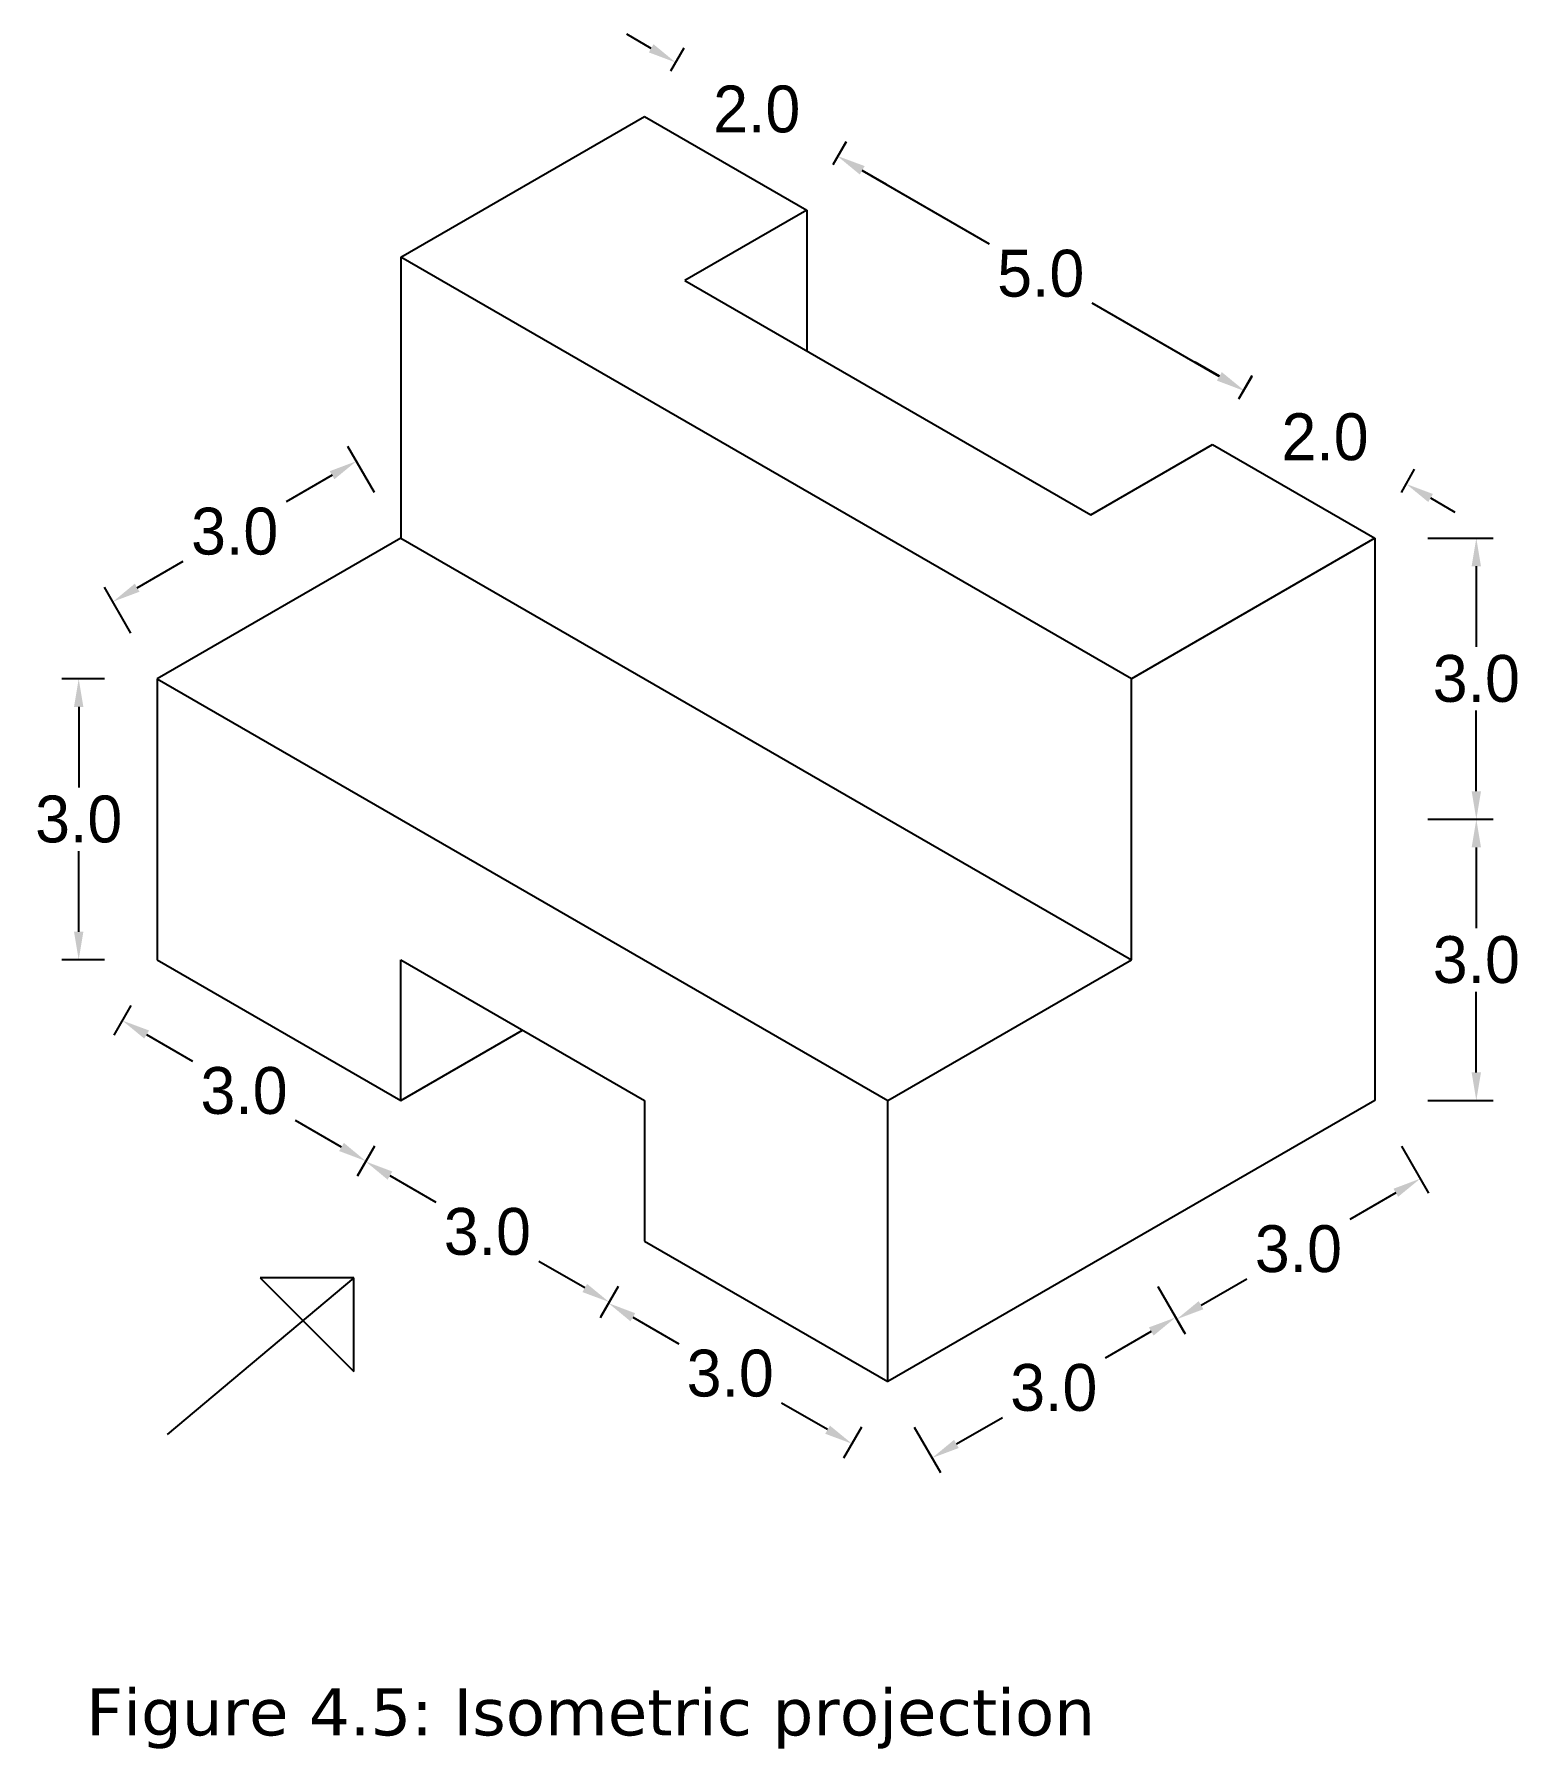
# Model space of a CAD drawing. Header units: inches. Extents: x 17.5 to 33.4, y 20.3 to 38.5.
import ezdxf

# ---------------------------------------------------------------- set-up
doc = ezdxf.new("R2010")
doc.units = ezdxf.units.IN
doc.header["$MEASUREMENT"] = 0
doc.dimstyles.get("Standard").update_dxf_attribs({"dimtxt": 0.5, "dimasz": 0.3, "dimexe": 0.18, "dimexo": 0.5625, "dimgap": 0.09, "dimtad": 0, "dimtih": 1, "dimtoh": 1, "dimdec": 1, "dimzin": 0, "dimdsep": 46, "dimtxsty": 'Standard', "dimcen": 0.09, "dimadec": 0, "dimazin": 0, "dimtfac": 1, "dimtdec": 1, "dimtofl": 0, "dimtmove": 0, "dimatfit": 3, "dimfxl": 1, "dimtolj": 1, "dimtzin": 0, "dimarcsym": 0})

# ---------------------------------------------------------------- blocks, each defined once
blk = doc.blocks.new('*D1')
at = {"color": 0, "lineweight": -2}
for p, q in [((21.144, 33.656), (20.861, 34.146)), ((20.691, 33.84), (20.2, 33.557)), ((18.612, 32.64), (19.103, 32.923)), ((18.546, 32.156), (18.263, 32.646))]:
    blk.add_line(p, q, dxfattribs=at)
at = {"color": 0}
for points in [[(20.666, 33.883), (20.716, 33.797), (20.951, 33.99)], [(18.587, 32.683), (18.637, 32.597), (18.353, 32.49)]]:
    blk.add_solid(points, dxfattribs=at)
at = {"layer": 'Defpoints', "color": 0}
for p in [(21.425, 33.168), (18.353, 32.49), (18.827, 31.668)]:
    blk.add_point(p, dxfattribs=at)
at = {"color": 0, "insert": (19.652, 33.24), "char_height": 0.5, "attachment_point": 5}
blk.add_mtext('\\A1;3.0', dxfattribs=at)
blk = doc.blocks.new('*D2')
at = {"color": 0, "lineweight": -2}
for p, q in [((18.265, 31.668), (17.808, 31.668)), ((17.988, 31.368), (17.988, 30.508)), ((17.988, 28.968), (17.988, 29.828)), ((18.265, 28.668), (17.808, 28.668))]:
    blk.add_line(p, q, dxfattribs=at)
at = {"color": 0}
for points in [[(17.938, 31.368), (18.038, 31.368), (17.988, 31.668)], [(17.938, 28.968), (18.038, 28.968), (17.988, 28.668)]]:
    blk.add_solid(points, dxfattribs=at)
at = {"layer": 'Defpoints', "color": 0}
for p in [(18.827, 31.668), (17.988, 28.668), (18.827, 28.668)]:
    blk.add_point(p, dxfattribs=at)
at = {"color": 0, "insert": (17.988, 30.168), "char_height": 0.5, "attachment_point": 5}
blk.add_mtext('\\A1;3.0', dxfattribs=at)
blk = doc.blocks.new('*D3')
at = {"color": 0, "lineweight": -2}
for p, q in [((18.546, 28.181), (18.363, 27.865)), ((18.713, 27.871), (19.204, 27.588)), ((20.792, 26.671), (20.301, 26.955)), ((21.144, 26.681), (20.961, 26.365))]:
    blk.add_line(p, q, dxfattribs=at)
at = {"color": 0}
for points in [[(18.738, 27.915), (18.688, 27.828), (18.453, 28.021)], [(20.817, 26.715), (20.767, 26.628), (21.051, 26.521)]]:
    blk.add_solid(points, dxfattribs=at)
at = {"layer": 'Defpoints', "color": 0}
for p in [(18.827, 28.668), (21.425, 27.168), (21.051, 26.521)]:
    blk.add_point(p, dxfattribs=at)
at = {"color": 0, "insert": (19.752, 27.271), "char_height": 0.5, "attachment_point": 5}
blk.add_mtext('\\A1;3.0', dxfattribs=at)
blk = doc.blocks.new('*D4')
at = {"color": 0, "lineweight": -2}
for p, q in [((21.144, 26.681), (20.959, 26.361)), ((21.309, 26.367), (21.799, 26.083)), ((23.387, 25.167), (22.896, 25.45)), ((23.742, 25.181), (23.557, 24.861))]:
    blk.add_line(p, q, dxfattribs=at)
at = {"color": 0}
for points in [[(21.334, 26.41), (21.284, 26.323), (21.049, 26.517)], [(23.412, 25.21), (23.362, 25.123), (23.647, 25.017)]]:
    blk.add_solid(points, dxfattribs=at)
at = {"layer": 'Defpoints', "color": 0}
for p in [(21.425, 27.168), (24.023, 25.668), (23.647, 25.017)]:
    blk.add_point(p, dxfattribs=at)
at = {"color": 0, "insert": (22.348, 25.767), "char_height": 0.5, "attachment_point": 5}
blk.add_mtext('\\A1;3.0', dxfattribs=at)
blk = doc.blocks.new('*D5')
at = {"color": 0, "lineweight": -2}
for p, q in [((23.742, 25.181), (23.55, 24.849)), ((23.9, 24.855), (24.391, 24.571)), ((25.978, 23.655), (25.487, 23.938)), ((26.34, 23.681), (26.148, 23.349))]:
    blk.add_line(p, q, dxfattribs=at)
at = {"color": 0}
for points in [[(23.925, 24.898), (23.875, 24.811), (23.64, 25.005)], [(26.003, 23.698), (25.953, 23.611), (26.238, 23.505)]]:
    blk.add_solid(points, dxfattribs=at)
at = {"layer": 'Defpoints', "color": 0}
for p in [(24.023, 25.668), (26.621, 24.168), (26.238, 23.505)]:
    blk.add_point(p, dxfattribs=at)
at = {"color": 0, "insert": (24.939, 24.255), "char_height": 0.5, "attachment_point": 5}
blk.add_mtext('\\A1;3.0', dxfattribs=at)
blk = doc.blocks.new('*D6')
at = {"color": 0, "lineweight": -2}
for p, q in [((29.501, 25.181), (29.78, 24.697)), ((29.431, 24.702), (28.94, 24.419)), ((27.352, 23.502), (27.843, 23.786)), ((26.902, 23.681), (27.182, 23.197))]:
    blk.add_line(p, q, dxfattribs=at)
at = {"color": 0}
for points in [[(29.406, 24.746), (29.456, 24.659), (29.69, 24.852)], [(27.327, 23.546), (27.377, 23.459), (27.092, 23.352)]]:
    blk.add_solid(points, dxfattribs=at)
at = {"layer": 'Defpoints', "color": 0}
for p in [(29.219, 25.668), (29.69, 24.852), (26.621, 24.168)]:
    blk.add_point(p, dxfattribs=at)
at = {"color": 0, "insert": (28.391, 24.102), "char_height": 0.5, "attachment_point": 5}
blk.add_mtext('\\A1;3.0', dxfattribs=at)
blk = doc.blocks.new('*D7')
at = {"color": 0, "lineweight": -2}
for p, q in [((32.099, 26.681), (32.39, 26.177)), ((32.04, 26.183), (31.549, 25.899)), ((29.962, 24.983), (30.452, 25.266)), ((29.501, 25.181), (29.792, 24.677))]:
    blk.add_line(p, q, dxfattribs=at)
at = {"color": 0}
for points in [[(32.015, 26.226), (32.065, 26.14), (32.3, 26.333)], [(29.937, 25.026), (29.987, 24.94), (29.702, 24.833)]]:
    blk.add_solid(points, dxfattribs=at)
at = {"layer": 'Defpoints', "color": 0}
for p in [(31.817, 27.168), (32.3, 26.333), (29.219, 25.668)]:
    blk.add_point(p, dxfattribs=at)
at = {"color": 0, "insert": (31.001, 25.583), "char_height": 0.5, "attachment_point": 5}
blk.add_mtext('\\A1;3.0', dxfattribs=at)
blk = doc.blocks.new('*D8')
at = {"color": 0, "lineweight": -2}
for p, q in [((32.38, 33.168), (33.079, 33.168)), ((32.899, 32.868), (32.899, 32.008)), ((32.899, 30.468), (32.899, 31.328)), ((32.38, 30.168), (33.079, 30.168))]:
    blk.add_line(p, q, dxfattribs=at)
at = {"color": 0}
for points in [[(32.849, 32.868), (32.949, 32.868), (32.899, 33.168)], [(32.849, 30.468), (32.949, 30.468), (32.899, 30.168)]]:
    blk.add_solid(points, dxfattribs=at)
at = {"layer": 'Defpoints', "color": 0}
for p in [(31.817, 33.168), (31.817, 30.168), (32.899, 30.168)]:
    blk.add_point(p, dxfattribs=at)
at = {"color": 0, "insert": (32.899, 31.668), "char_height": 0.5, "attachment_point": 5}
blk.add_mtext('\\A1;3.0', dxfattribs=at)
blk = doc.blocks.new('*D9')
at = {"color": 0, "lineweight": -2}
for p, q in [((32.38, 30.168), (33.079, 30.168)), ((32.899, 29.868), (32.899, 29.008)), ((32.899, 27.468), (32.899, 28.328)), ((32.38, 27.168), (33.079, 27.168))]:
    blk.add_line(p, q, dxfattribs=at)
at = {"color": 0}
for points in [[(32.849, 29.868), (32.949, 29.868), (32.899, 30.168)], [(32.849, 27.468), (32.949, 27.468), (32.899, 27.168)]]:
    blk.add_solid(points, dxfattribs=at)
at = {"layer": 'Defpoints', "color": 0}
for p in [(31.817, 30.168), (31.817, 27.168), (32.899, 27.168)]:
    blk.add_point(p, dxfattribs=at)
at = {"color": 0, "insert": (32.899, 28.668), "char_height": 0.5, "attachment_point": 5}
blk.add_mtext('\\A1;3.0', dxfattribs=at)
blk = doc.blocks.new('*D10')
at = {"color": 0, "lineweight": -2}
for p, q in [((24.096, 38.395), (23.837, 38.545)), ((24.304, 38.156), (24.446, 38.401)), ((26.036, 37.156), (26.178, 37.401)), ((26.348, 37.095), (26.608, 36.945))]:
    blk.add_line(p, q, dxfattribs=at)
at = {"color": 0}
for points in [[(24.121, 38.439), (24.071, 38.352), (24.356, 38.245)], [(26.373, 37.139), (26.323, 37.052), (26.088, 37.245)]]:
    blk.add_solid(points, dxfattribs=at)
at = {"layer": 'Defpoints', "color": 0}
for p in [(24.023, 37.668), (26.088, 37.245), (25.755, 36.668)]:
    blk.add_point(p, dxfattribs=at)
at = {"color": 0, "insert": (25.222, 37.745), "char_height": 0.5, "attachment_point": 5}
blk.add_mtext('\\A1;2.0', dxfattribs=at)
blk = doc.blocks.new('*D11')
at = {"color": 0, "lineweight": -2}
for p, q in [((26.036, 37.156), (26.177, 37.398)), ((26.346, 37.092), (27.703, 36.309)), ((30.157, 34.892), (28.8, 35.676)), ((30.367, 34.656), (30.507, 34.898))]:
    blk.add_line(p, q, dxfattribs=at)
at = {"color": 0}
for points in [[(26.371, 37.136), (26.321, 37.049), (26.087, 37.242)], [(30.182, 34.936), (30.132, 34.849), (30.417, 34.742)]]:
    blk.add_solid(points, dxfattribs=at)
at = {"layer": 'Defpoints', "color": 0}
for p in [(25.755, 36.668), (30.417, 34.742), (30.085, 34.168)]:
    blk.add_point(p, dxfattribs=at)
at = {"color": 0, "insert": (28.252, 35.992), "char_height": 0.5, "attachment_point": 5}
blk.add_mtext('\\A1;5.0', dxfattribs=at)
blk = doc.blocks.new('*D12')
at = {"color": 0, "lineweight": -2}
for p, q in [((30.159, 34.897), (29.9, 35.047)), ((30.367, 34.656), (30.509, 34.903)), ((32.099, 33.656), (32.241, 33.903)), ((32.411, 33.597), (32.671, 33.447))]:
    blk.add_line(p, q, dxfattribs=at)
at = {"color": 0}
for points in [[(30.184, 34.94), (30.134, 34.854), (30.419, 34.747)], [(32.436, 33.64), (32.386, 33.554), (32.151, 33.747)]]:
    blk.add_solid(points, dxfattribs=at)
at = {"layer": 'Defpoints', "color": 0}
for p in [(30.085, 34.168), (32.151, 33.747), (31.817, 33.168)]:
    blk.add_point(p, dxfattribs=at)
at = {"color": 0, "insert": (31.285, 34.247), "char_height": 0.5, "attachment_point": 5}
blk.add_mtext('\\A1;2.0', dxfattribs=at)

msp = doc.modelspace()

# ---------------------------------------------------------------- linework, layer by layer
for p, q in [((21.425, 36.168), (24.023, 37.668)), ((24.023, 37.668), (25.755, 36.668)), ((25.755, 36.668), (24.456, 35.918)), ((25.755, 36.668), (25.755, 35.168)), ((29.219, 31.668), (21.425, 36.168)), ((21.425, 36.168), (21.425, 33.168)), ((24.456, 35.918), (28.786, 33.418)), ((28.786, 33.418), (30.085, 34.168)), ((30.085, 34.168), (31.817, 33.168)), ((21.425, 33.168), (18.827, 31.668)), ((21.425, 33.168), (29.219, 28.668)), ((31.817, 33.168), (29.219, 31.668)), ((31.817, 33.168), (31.817, 30.168)), ((18.827, 31.668), (26.621, 27.168)), ((18.827, 31.668), (18.827, 28.668)), ((29.219, 28.668), (29.219, 31.668)), ((31.817, 30.168), (31.817, 27.168)), ((18.827, 28.668), (21.425, 27.168)), ((21.425, 27.168), (21.425, 28.668)), ((21.425, 28.668), (24.023, 27.168)), ((26.621, 27.168), (29.219, 28.668)), ((21.425, 27.168), (22.724, 27.918)), ((24.023, 27.168), (24.023, 25.668)), ((26.621, 24.168), (26.621, 27.168)), ((31.817, 27.168), (26.621, 24.168)), ((24.023, 25.668), (26.621, 24.168)), ((20.924, 25.274), (18.933, 23.603)), ((20.924, 25.274), (19.924, 25.274)), ((19.924, 25.274), (20.924, 24.274)), ((20.924, 24.274), (20.924, 25.274))]:
    msp.add_line(p, q)

# ---------------------------------------------------------------- texts
at = {"insert": (18.068, 20.893), "char_height": 0.5, "width": 12.14231, "attachment_point": 1}
msp.add_mtext('{\\fVerdana|b0|i0|c0|p34;\\C2;Figure 4.5: Isometric projection }', dxfattribs=at)

# ---------------------------------------------------------------- dimensions: what is measured, and where the dimension line sits
for p1, p2, distance, picture, middle in [((24.023, 37.668), (25.755, 36.668), 0.666, '*D10', (25.222, 37.745)), ((25.755, 36.668), (30.085, 34.168), 0.663, '*D11', (28.252, 35.992)), ((30.085, 34.168), (31.817, 33.168), 0.668, '*D12', (31.285, 34.247)), ((21.425, 33.168), (18.827, 31.668), -0.949, '*D1', (19.652, 33.24)), ((31.817, 33.168), (31.817, 30.168), 1.082, '*D8', (32.899, 31.668)), ((18.827, 31.668), (18.827, 28.668), -0.839, '*D2', (17.988, 30.168)), ((31.817, 30.168), (31.817, 27.168), 1.082, '*D9', (32.899, 28.668)), ((18.827, 28.668), (21.425, 27.168), -0.747, '*D3', (19.752, 27.271)), ((21.425, 27.168), (24.023, 25.668), -0.753, '*D4', (22.348, 25.767)), ((29.219, 25.668), (31.817, 27.168), -0.965, '*D7', (31.001, 25.583)), ((24.023, 25.668), (26.621, 24.168), -0.766, '*D5', (24.939, 24.255)), ((26.621, 24.168), (29.219, 25.668), -0.942, '*D6', (28.391, 24.102))]:
    dim = msp.add_aligned_dim(p1=p1, p2=p2, distance=distance, dimstyle='Standard')
    dim.commit()
    dim.dimension.update_dxf_attribs({"geometry": picture, "text_midpoint": middle})

doc.saveas('drawing.dxf')
